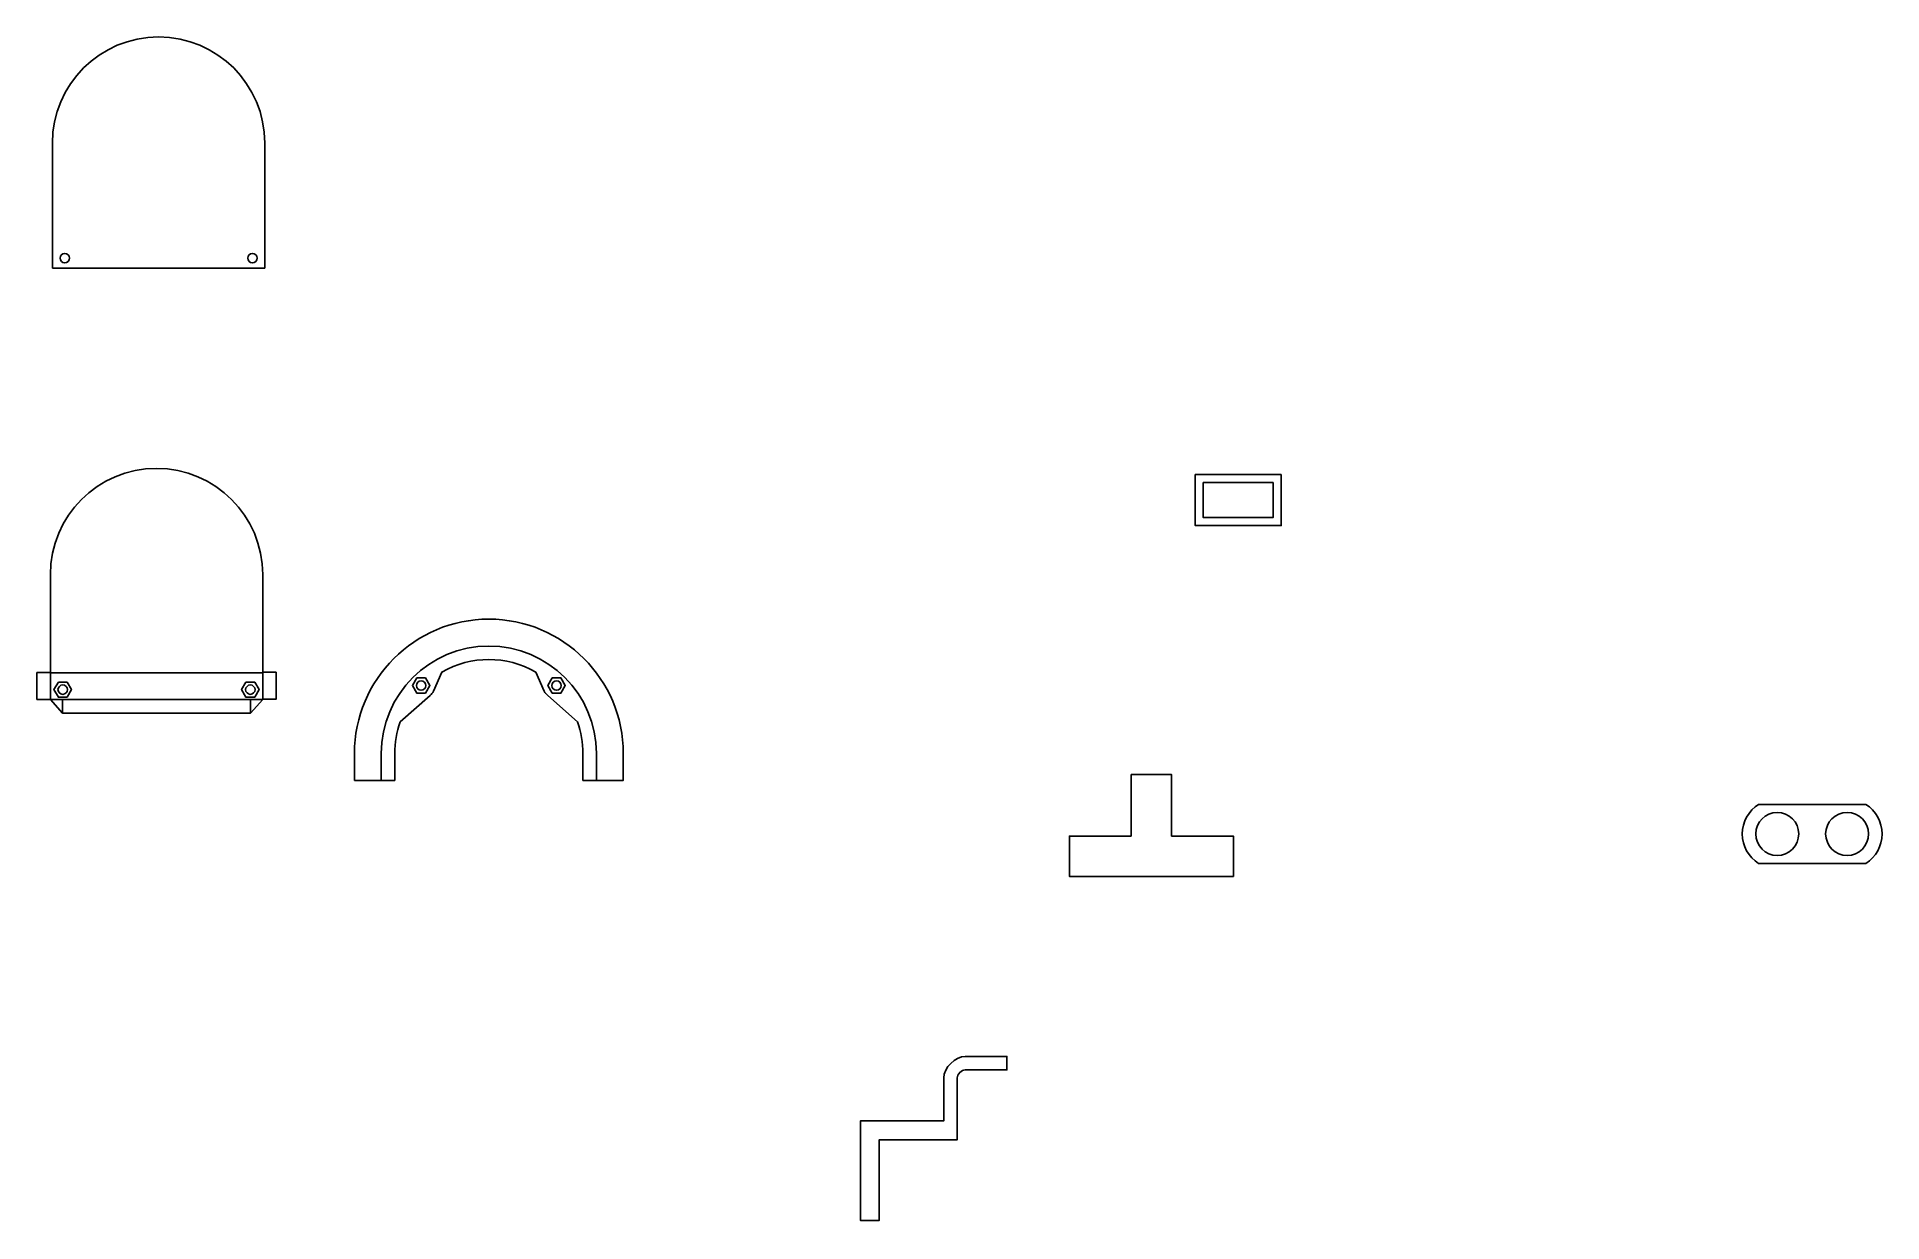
# Model space of a CAD drawing. Header units: millimetres. Extents: x 321 to 1007, y 480 to 921.
import ezdxf

# ---------------------------------------------------------------- set-up
doc = ezdxf.new("R2010")
doc.units = ezdxf.units.MM
doc.layers.get('0').update_dxf_attribs({"true_color": 0xc2ced6})

msp = doc.modelspace()

# ---------------------------------------------------------------- linework, layer by layer
for p, q in [((325.6, 674.12), (330.1, 669.12)), ((404.6, 674.12), (400.1, 669.12)), ((747.2, 608.34, -0.02), (723.2, 608.34, -0.02))]:
    msp.add_line(p, q)
at = {"elevation": 2}
msp.add_lwpolyline([(326.38, 834.65), (405.38, 834.65), (405.38, 881.15, 1), (326.38, 881.15)], format="xyb", close=True, dxfattribs=at)
for points in [[(325.6, 674.12), (404.6, 674.12), (404.6, 720.62, 1), (325.6, 720.62)], [(438.73, 644.05), (448.73, 644.05), (448.73, 654.05, -1), (528.73, 654.05), (528.73, 644.05), (538.73, 644.05), (538.73, 654.05, 1), (438.73, 654.05)], [(448.73, 644.05), (453.73, 644.05), (453.73, 654.05, -0.086246), (455.78, 665.85), (466.84, 675.6, 0.106509), (468.09, 677.29), (471.29, 684.39, -0.266807), (506.17, 684.39), (509.37, 677.29, 0.106509), (510.62, 675.6), (521.68, 665.85, -0.086246), (523.73, 654.05), (523.73, 644.05), (528.73, 644.05), (528.73, 654.05, 1), (448.73, 654.05)], [(1000.96, 613.15), (961.1, 613.15, -0.551982), (961.1, 635.15), (1000.96, 635.15, -0.551982)]]:
    msp.add_lwpolyline(points, format="xyb", close=True)
for points in [[(783.49, 757.85), (751.49, 757.85), (751.49, 738.85), (783.49, 738.85)], [(780.49, 754.85), (754.49, 754.85), (754.49, 741.85), (780.49, 741.85)], [(320.6, 684.2), (320.6, 674.2), (325.6, 674.2), (325.6, 684.2)], [(404.6, 674.12), (325.6, 674.12), (325.6, 684.12), (404.6, 684.12)], [(328.58, 680.63), (326.95, 677.82), (328.58, 675), (331.83, 675), (333.45, 677.82), (331.83, 680.63)], [(398.38, 680.63), (396.75, 677.82), (398.38, 675), (401.63, 675), (403.25, 677.82), (401.63, 680.63)], [(404.6, 674.28), (404.6, 684.28), (409.6, 684.28), (409.6, 674.28)], [(461.9, 682.16), (460.28, 679.35), (461.9, 676.53), (465.15, 676.53), (466.78, 679.35), (465.15, 682.16)], [(512.3, 682.16), (510.68, 679.35), (512.3, 676.53), (515.55, 676.53), (517.18, 679.35), (515.55, 682.16)], [(400.1, 674.12), (330.1, 674.12), (330.1, 669.12), (400.1, 669.12)]]:
    msp.add_lwpolyline(points, close=True)
at = {"elevation": -0.02}
msp.add_lwpolyline([(727.7, 623.34), (704.7, 623.34), (704.7, 608.34), (765.7, 608.34), (765.7, 623.34), (742.7, 623.34), (742.7, 646.24), (727.7, 646.24)], close=True, dxfattribs=at)
for centre, radius in [((330.98, 838.35, 2), 1.75), ((400.78, 838.35, 2), 1.75), ((330.2, 677.82), 1.75), ((400, 677.82), 1.75), ((463.53, 679.35), 1.75), ((513.93, 679.35), 1.75), ((968.03, 624.15), 8), ((994.03, 624.15), 8)]:
    msp.add_circle(centre, radius)
msp.add_open_spline([(675.96, 536.39), (677.79, 536.39), (679.63, 536.39), (681.46, 536.39), (681.46, 538.06), (681.46, 539.72), (681.46, 541.39), (679.63, 541.39), (677.79, 541.39), (675.96, 541.39), (672.63, 541.39), (669.29, 541.39), (665.96, 541.39), (662.19, 541.39), (657.96, 537.16), (657.96, 533.39), (657.96, 530.06), (657.96, 526.72), (657.96, 523.39), (657.96, 521.39), (657.96, 519.39), (657.96, 517.39), (647.63, 517.39), (637.29, 517.39), (626.96, 517.39), (626.96, 515.06), (626.96, 512.72), (626.96, 510.39), (626.96, 500.39), (626.96, 490.39), (626.96, 480.39), (629.29, 480.39), (631.63, 480.39), (633.96, 480.39), (633.96, 490.39), (633.96, 500.39), (633.96, 510.39), (641.96, 510.39), (649.96, 510.39), (657.96, 510.39), (659.63, 510.39), (661.29, 510.39), (662.96, 510.39), (662.96, 514.72), (662.96, 519.06), (662.96, 523.39), (662.96, 526.72), (662.96, 530.06), (662.96, 533.39), (662.96, 534.8), (664.55, 536.39), (665.96, 536.39), (669.29, 536.39), (672.63, 536.39), (675.96, 536.39)], degree=3, knots=[0, 0, 0, 0, 1, 1, 1, 2, 2, 2, 3, 3, 3, 4, 4, 4, 15.313708, 15.313708, 15.313708, 16.313708, 16.313708, 16.313708, 17.313708, 17.313708, 17.313708, 18.313708, 18.313708, 18.313708, 19.313708, 19.313708, 19.313708, 20.313708, 20.313708, 20.313708, 21.313708, 21.313708, 21.313708, 22.313708, 22.313708, 22.313708, 23.313708, 23.313708, 23.313708, 24.313708, 24.313708, 24.313708, 25.313708, 25.313708, 25.313708, 26.313708, 26.313708, 26.313708, 30.556349, 30.556349, 30.556349, 31.556349, 31.556349, 31.556349, 31.556349])
for points in [[(675.96, 536.39), (676.65, 536.39), (677.33, 536.39), (678.02, 536.39)], [(675.96, 536.39), (677.79, 536.39), (679.63, 536.39), (681.46, 536.39)], [(678.02, 536.39), (678.37, 536.39), (678.71, 536.39), (679.05, 536.39)], [(679.05, 536.39), (679.4, 536.39), (679.74, 536.39), (680.08, 536.39)], [(680.08, 536.39), (680.31, 536.39), (680.54, 536.39), (680.77, 536.39)], [(680.77, 536.39), (680.89, 536.39), (681, 536.39), (681.12, 536.39)], [(681.12, 536.39), (681.17, 536.39), (681.23, 536.39), (681.29, 536.39)], [(681.29, 536.39), (681.32, 536.39), (681.35, 536.39), (681.37, 536.39)], [(681.37, 536.39), (681.39, 536.39), (681.4, 536.39), (681.42, 536.39)], [(681.42, 536.39), (681.42, 536.39), (681.43, 536.39), (681.44, 536.39)], [(681.44, 536.39), (681.44, 536.39), (681.45, 536.39), (681.45, 536.39)], [(681.45, 536.39), (681.45, 536.39), (681.45, 536.39), (681.45, 536.39)], [(681.45, 536.39), (681.46, 536.39), (681.46, 536.39), (681.46, 536.39)], [(681.46, 536.39), (681.46, 538.06), (681.46, 539.72), (681.46, 541.39)], [(681.46, 536.39), (681.46, 538.06), (681.46, 539.72), (681.46, 541.39)], [(681.46, 536.39), (681.46, 538.06), (681.46, 539.72), (681.46, 541.39)], [(681.46, 536.39), (681.46, 538.06), (681.46, 539.72), (681.46, 541.39)], [(681.46, 536.39), (681.46, 536.39), (681.46, 536.39), (681.46, 536.39)], [(681.46, 536.39), (681.46, 536.39), (681.46, 536.39), (681.46, 536.39)], [(681.46, 536.39), (681.46, 536.39), (681.46, 536.39), (681.46, 536.39)], [(681.46, 536.39), (681.46, 536.39), (681.46, 536.39), (681.46, 536.39)], [(681.46, 536.39), (681.46, 536.39), (681.46, 536.39), (681.46, 536.39)], [(681.46, 536.39), (681.46, 536.39), (681.46, 536.39), (681.46, 536.39)], [(681.46, 536.39), (681.46, 536.39), (681.46, 536.39), (681.46, 536.39)], [(681.46, 536.39), (681.46, 536.39), (681.46, 536.39), (681.46, 536.39)], [(681.46, 536.39), (681.46, 536.39), (681.46, 536.39), (681.46, 536.39)], [(626.97, 517.39), (626.97, 517.39), (626.96, 517.39), (626.96, 517.39)], [(626.96, 517.39), (626.96, 517.39), (626.96, 517.39), (626.96, 517.39)], [(626.96, 517.39), (626.96, 517.39), (626.96, 517.39), (626.96, 517.39)], [(626.96, 517.39), (626.96, 517.39), (626.96, 517.39), (626.96, 517.39)], [(626.96, 517.39), (626.96, 517.39), (626.96, 517.39), (626.96, 517.39)], [(626.96, 517.39), (626.96, 517.39), (626.96, 517.39), (626.96, 517.39)], [(626.96, 517.39), (626.96, 517.39), (626.96, 517.39), (626.96, 517.39)], [(626.96, 517.39), (626.96, 516.22), (626.96, 515.06), (626.96, 513.89)], [(657.96, 517.39), (647.63, 517.39), (637.29, 517.39), (626.96, 517.39)], [(626.96, 517.39), (626.96, 515.06), (626.96, 512.72), (626.96, 510.39)], [(626.96, 517.39), (626.96, 516.51), (626.96, 515.64), (626.96, 514.76)], [(626.96, 517.39), (626.96, 516.51), (626.96, 515.64), (626.96, 514.76)], [(626.99, 517.39), (626.98, 517.39), (626.98, 517.39), (626.97, 517.39)], [(626.97, 517.39), (626.97, 517.39), (626.97, 517.39), (626.97, 517.39)], [(627.08, 517.39), (627.05, 517.39), (627.02, 517.39), (626.99, 517.39)], [(627.2, 517.39), (627.16, 517.39), (627.12, 517.39), (627.08, 517.39)], [(627.93, 517.39), (627.69, 517.39), (627.44, 517.39), (627.2, 517.39)], [(628.9, 517.39), (628.57, 517.39), (628.25, 517.39), (627.93, 517.39)], [(630.83, 517.39), (630.19, 517.39), (629.54, 517.39), (628.9, 517.39)], [(634.71, 517.39), (633.42, 517.39), (632.12, 517.39), (630.83, 517.39)], [(642.42, 517.39), (639.85, 517.39), (637.28, 517.39), (634.71, 517.39)], [(651.81, 517.39), (648.68, 517.39), (645.55, 517.39), (642.42, 517.39)], [(657.96, 517.39), (655.91, 517.39), (653.86, 517.39), (651.81, 517.39)], [(626.96, 514.76), (626.96, 514.47), (626.96, 514.18), (626.96, 513.89)], [(626.96, 514.76), (626.96, 514.57), (626.96, 514.38), (626.96, 514.18)], [(626.96, 514.18), (626.96, 514.08), (626.96, 513.99), (626.96, 513.89)], [(626.96, 513.89), (626.96, 512.72), (626.96, 511.56), (626.96, 510.39)], [(626.96, 513.89), (626.96, 513.6), (626.96, 513.31), (626.96, 513.01)], [(626.96, 513.89), (626.96, 513.6), (626.96, 513.31), (626.96, 513.01)], [(626.96, 513.01), (626.96, 512.14), (626.96, 511.26), (626.96, 510.39)], [(626.96, 513.01), (626.96, 512.14), (626.96, 511.26), (626.96, 510.39)], [(626.96, 510.39), (626.96, 508.41), (626.96, 506.42), (626.96, 504.44)], [(626.96, 510.39), (626.96, 500.39), (626.96, 490.39), (626.96, 480.39)], [(626.96, 510.39), (626.96, 510.05), (626.96, 509.7), (626.96, 509.36)], [(626.96, 510.39), (626.96, 508.41), (626.96, 506.42), (626.96, 504.44)], [(626.96, 509.36), (626.96, 507.72), (626.96, 506.08), (626.96, 504.44)], [(633.96, 480.39), (633.96, 490.39), (633.96, 500.39), (633.96, 510.39)], [(633.96, 510.39), (637.96, 510.39), (641.96, 510.39), (645.96, 510.39)], [(633.96, 480.39), (633.96, 490.39), (633.96, 500.39), (633.96, 510.39)], [(633.96, 510.39), (641.96, 510.39), (649.96, 510.39), (657.96, 510.39)], [(633.96, 498.39), (633.96, 502.39), (633.96, 506.39), (633.96, 510.39)], [(633.96, 498.39), (633.96, 502.39), (633.96, 506.39), (633.96, 510.39)], [(645.96, 510.39), (649.96, 510.39), (653.96, 510.39), (657.96, 510.39)], [(657.96, 510.39), (658.29, 510.39), (658.62, 510.39), (658.95, 510.39)], [(657.96, 510.39), (659.63, 510.39), (661.29, 510.39), (662.96, 510.39)], [(658.95, 510.39), (659.56, 510.39), (660.17, 510.39), (660.77, 510.39)], [(660.77, 510.39), (661.29, 510.39), (661.81, 510.39), (662.34, 510.39)], [(662.34, 510.39), (662.44, 510.39), (662.54, 510.39), (662.65, 510.39)], [(662.65, 510.39), (662.7, 510.39), (662.75, 510.39), (662.81, 510.39)], [(662.81, 510.39), (662.83, 510.39), (662.86, 510.39), (662.88, 510.39)], [(662.88, 510.39), (662.89, 510.39), (662.91, 510.39), (662.92, 510.39)], [(662.92, 510.39), (662.93, 510.39), (662.93, 510.39), (662.94, 510.39)], [(662.94, 510.39), (662.94, 510.39), (662.95, 510.39), (662.95, 510.39)], [(662.95, 510.39), (662.95, 510.39), (662.95, 510.39), (662.95, 510.39)], [(662.95, 510.39), (662.96, 510.39), (662.96, 510.39), (662.96, 510.39)], [(662.96, 510.39), (662.96, 510.39), (662.96, 510.39), (662.96, 510.39)], [(662.96, 510.39), (662.96, 510.39), (662.96, 510.39), (662.96, 510.39)], [(662.96, 510.39), (662.96, 510.39), (662.96, 510.39), (662.96, 510.39)], [(662.96, 510.39), (662.96, 510.39), (662.96, 510.39), (662.96, 510.39)], [(662.96, 510.39), (662.96, 510.39), (662.96, 510.39), (662.96, 510.39)], [(662.96, 510.39), (662.96, 510.39), (662.96, 510.39), (662.96, 510.39)], [(662.96, 510.39), (662.96, 510.39), (662.96, 510.39), (662.96, 510.39)], [(662.96, 510.39), (662.96, 510.39), (662.96, 510.39), (662.96, 510.39)], [(662.96, 510.39), (662.96, 510.39), (662.96, 510.39), (662.96, 510.39)], [(626.96, 504.44), (626.96, 499.92), (626.96, 495.39), (626.96, 490.86)], [(626.96, 504.44), (626.96, 501.8), (626.96, 499.16), (626.96, 496.52)], [(626.96, 504.44), (626.96, 503.05), (626.96, 501.66), (626.96, 500.27)], [(626.96, 500.27), (626.96, 499.02), (626.96, 497.77), (626.96, 496.52)], [(626.96, 496.52), (626.96, 496.14), (626.96, 495.77), (626.96, 495.39)], [(626.96, 496.52), (626.96, 495.9), (626.96, 495.27), (626.96, 494.65)], [(626.96, 495.39), (626.96, 493.88), (626.96, 492.37), (626.96, 490.86)], [(626.96, 494.65), (626.96, 493.38), (626.96, 492.12), (626.96, 490.86)], [(633.96, 492.39), (633.96, 494.39), (633.96, 496.39), (633.96, 498.39)], [(633.96, 492.39), (633.96, 494.39), (633.96, 496.39), (633.96, 498.39)], [(626.96, 490.86), (626.96, 489.04), (626.96, 487.22), (626.96, 485.4)], [(626.96, 490.86), (626.96, 489.04), (626.96, 487.22), (626.96, 485.4)], [(626.96, 490.86), (626.96, 489.16), (626.96, 487.45), (626.96, 485.75)], [(633.96, 480.39), (633.96, 484.39), (633.96, 488.39), (633.96, 492.39)], [(633.96, 480.39), (633.96, 484.39), (633.96, 488.39), (633.96, 492.39)], [(626.96, 485.75), (626.96, 485.63), (626.96, 485.51), (626.96, 485.4)], [(626.96, 485.4), (626.96, 484.93), (626.96, 484.46), (626.96, 483.99)], [(626.96, 485.4), (626.96, 485.05), (626.96, 484.71), (626.96, 484.37)], [(626.96, 485.4), (626.96, 484.93), (626.96, 484.46), (626.96, 483.99)], [(626.96, 484.37), (626.96, 484.24), (626.96, 484.12), (626.96, 483.99)], [(626.96, 483.99), (626.96, 483.17), (626.96, 482.34), (626.96, 481.52)], [(626.96, 483.99), (626.96, 483.17), (626.96, 482.34), (626.96, 481.52)], [(626.96, 483.99), (626.96, 483.76), (626.96, 483.54), (626.96, 483.31)], [(626.96, 483.31), (626.96, 482.74), (626.96, 482.18), (626.96, 481.61)], [(626.96, 481.61), (626.96, 481.58), (626.96, 481.55), (626.96, 481.52)], [(626.96, 481.52), (626.96, 481.45), (626.96, 481.38), (626.96, 481.31)], [(626.96, 481.52), (626.96, 481.45), (626.96, 481.38), (626.96, 481.31)], [(626.96, 481.52), (626.96, 481.49), (626.96, 481.47), (626.96, 481.44)], [(626.96, 481.44), (626.96, 481.4), (626.96, 481.36), (626.96, 481.33)], [(626.96, 481.33), (626.96, 481.32), (626.96, 481.32), (626.96, 481.31)], [(626.96, 481.31), (626.96, 481.1), (626.96, 480.89), (626.96, 480.67)], [(626.96, 481.31), (626.96, 481.1), (626.96, 480.89), (626.96, 480.67)], [(626.96, 481.31), (626.96, 481.22), (626.96, 481.13), (626.96, 481.04)], [(626.96, 481.04), (626.96, 480.98), (626.96, 480.92), (626.96, 480.86)], [(626.96, 480.86), (626.96, 480.8), (626.96, 480.73), (626.96, 480.67)], [(626.96, 480.67), (626.96, 480.62), (626.96, 480.56), (626.96, 480.51)], [(626.96, 480.67), (626.96, 480.62), (626.96, 480.56), (626.96, 480.51)], [(626.96, 480.67), (626.96, 480.67), (626.96, 480.67), (626.96, 480.66)], [(626.96, 480.66), (626.96, 480.64), (626.96, 480.61), (626.96, 480.58)], [(626.96, 480.58), (626.96, 480.55), (626.96, 480.53), (626.96, 480.51)], [(626.96, 480.51), (626.96, 480.49), (626.96, 480.48), (626.96, 480.46)], [(626.96, 480.51), (626.96, 480.49), (626.96, 480.48), (626.96, 480.46)], [(626.96, 480.51), (626.96, 480.5), (626.96, 480.49), (626.96, 480.48)], [(626.96, 480.48), (626.96, 480.47), (626.96, 480.47), (626.96, 480.46)], [(626.96, 480.46), (626.96, 480.45), (626.96, 480.44), (626.96, 480.42)], [(626.96, 480.46), (626.96, 480.45), (626.96, 480.44), (626.96, 480.42)], [(626.96, 480.46), (626.96, 480.46), (626.96, 480.46), (626.96, 480.46)], [(626.96, 480.46), (626.96, 480.45), (626.96, 480.44), (626.96, 480.44)], [(626.96, 480.44), (626.96, 480.43), (626.96, 480.43), (626.96, 480.42)], [(626.96, 480.42), (626.96, 480.42), (626.96, 480.41), (626.96, 480.41)], [(626.96, 480.42), (626.96, 480.42), (626.96, 480.41), (626.96, 480.41)], [(626.96, 480.42), (626.96, 480.42), (626.96, 480.42), (626.96, 480.42)], [(626.96, 480.42), (626.96, 480.42), (626.96, 480.42), (626.96, 480.41)], [(626.96, 480.41), (626.96, 480.4), (626.96, 480.4), (626.96, 480.4)], [(626.96, 480.41), (626.96, 480.4), (626.96, 480.4), (626.96, 480.4)], [(626.96, 480.41), (626.96, 480.41), (626.96, 480.41), (626.96, 480.41)], [(626.96, 480.41), (626.96, 480.4), (626.96, 480.4), (626.96, 480.4)], [(626.96, 480.41), (626.96, 480.41), (626.96, 480.41), (626.96, 480.41)], [(626.96, 480.4), (626.96, 480.4), (626.96, 480.39), (626.96, 480.39)], [(626.96, 480.4), (626.96, 480.4), (626.96, 480.39), (626.96, 480.39)], [(626.96, 480.4), (626.96, 480.4), (626.96, 480.4), (626.96, 480.4)], [(626.96, 480.4), (626.96, 480.4), (626.96, 480.4), (626.96, 480.39)], [(626.96, 480.4), (626.96, 480.4), (626.96, 480.4), (626.96, 480.4)], [(626.96, 480.39), (626.96, 480.39), (626.96, 480.39), (626.96, 480.39)], [(626.96, 480.39), (626.96, 480.39), (626.96, 480.39), (626.96, 480.39)], [(626.96, 480.39), (626.96, 480.39), (626.96, 480.39), (626.96, 480.39)], [(626.96, 480.39), (626.96, 480.39), (626.96, 480.39), (626.96, 480.39)], [(626.96, 480.39), (626.96, 480.39), (626.96, 480.39), (626.96, 480.39)], [(626.96, 480.39), (626.96, 480.39), (626.96, 480.39), (626.96, 480.39)], [(626.96, 480.39), (626.96, 480.39), (626.96, 480.39), (626.96, 480.39)], [(626.96, 480.39), (626.96, 480.39), (626.96, 480.39), (626.96, 480.39)], [(626.96, 480.39), (627.83, 480.39), (628.71, 480.39), (629.58, 480.39)], [(626.96, 480.39), (629.29, 480.39), (631.63, 480.39), (633.96, 480.39)], [(626.96, 480.39), (626.96, 480.39), (626.96, 480.39), (626.96, 480.39)], [(626.96, 480.39), (626.96, 480.39), (626.96, 480.39), (626.96, 480.39)], [(626.96, 480.39), (626.96, 480.39), (626.96, 480.39), (626.96, 480.39)], [(626.96, 480.39), (626.96, 480.39), (626.96, 480.39), (626.96, 480.39)], [(626.96, 480.39), (626.96, 480.39), (626.96, 480.39), (626.96, 480.39)], [(626.96, 480.39), (626.96, 480.39), (626.96, 480.39), (626.96, 480.39)], [(626.96, 480.39), (626.96, 480.39), (626.96, 480.39), (626.96, 480.39)], [(626.96, 480.39), (626.96, 480.39), (626.96, 480.39), (626.96, 480.39)], [(626.96, 480.39), (626.96, 480.39), (626.96, 480.39), (626.96, 480.39)], [(626.96, 480.39), (626.96, 480.39), (626.96, 480.39), (626.96, 480.39)], [(626.96, 480.39), (626.96, 480.39), (626.96, 480.39), (626.96, 480.39)], [(626.96, 480.39), (626.96, 480.39), (626.96, 480.39), (626.96, 480.39)], [(626.96, 480.39), (626.96, 480.39), (626.96, 480.39), (626.96, 480.39)], [(626.96, 480.39), (626.96, 480.39), (626.96, 480.39), (626.96, 480.39)], [(626.96, 480.39), (626.96, 480.39), (626.96, 480.39), (626.96, 480.39)], [(626.96, 480.39), (626.96, 480.39), (626.96, 480.39), (626.96, 480.39)], [(626.96, 480.39), (626.96, 480.39), (626.96, 480.39), (626.96, 480.39)], [(626.96, 480.39), (626.96, 480.39), (626.96, 480.39), (626.96, 480.39)], [(626.96, 480.39), (626.96, 480.39), (626.96, 480.39), (626.96, 480.39)], [(626.96, 480.39), (626.96, 480.39), (626.96, 480.39), (626.96, 480.39)], [(626.96, 480.39), (626.96, 480.39), (626.96, 480.39), (626.96, 480.39)], [(626.96, 480.39), (626.96, 480.39), (626.96, 480.39), (626.96, 480.39)], [(626.96, 480.39), (626.96, 480.39), (626.96, 480.39), (626.96, 480.39)], [(629.58, 480.39), (630.02, 480.39), (630.46, 480.39), (630.9, 480.39)], [(630.9, 480.39), (631.33, 480.39), (631.77, 480.39), (632.21, 480.39)], [(632.21, 480.39), (632.5, 480.39), (632.8, 480.39), (633.09, 480.39)], [(633.09, 480.39), (633.23, 480.39), (633.38, 480.39), (633.52, 480.39)], [(633.52, 480.39), (633.63, 480.39), (633.74, 480.39), (633.85, 480.39)], [(633.85, 480.39), (633.87, 480.39), (633.89, 480.39), (633.91, 480.39)], [(633.91, 480.39), (633.91, 480.39), (633.92, 480.39), (633.93, 480.39)], [(633.93, 480.39), (633.94, 480.39), (633.95, 480.39), (633.95, 480.39)], [(633.95, 480.39), (633.95, 480.39), (633.96, 480.39), (633.96, 480.39)], [(633.96, 480.39), (633.96, 480.39), (633.96, 480.39), (633.96, 480.39)], [(633.96, 480.39), (633.96, 480.39), (633.96, 480.39), (633.96, 480.39)], [(633.96, 480.39), (633.96, 480.39), (633.96, 480.39), (633.96, 480.39)], [(633.96, 480.39), (633.96, 480.39), (633.96, 480.39), (633.96, 480.39)], [(633.96, 480.39), (633.96, 480.39), (633.96, 480.39), (633.96, 480.39)], [(633.96, 480.39), (633.96, 480.39), (633.96, 480.39), (633.96, 480.39)], [(633.96, 480.39), (633.96, 480.39), (633.96, 480.39), (633.96, 480.39)]]:
    msp.add_open_spline(points, degree=3)

doc.saveas('drawing.dxf')
